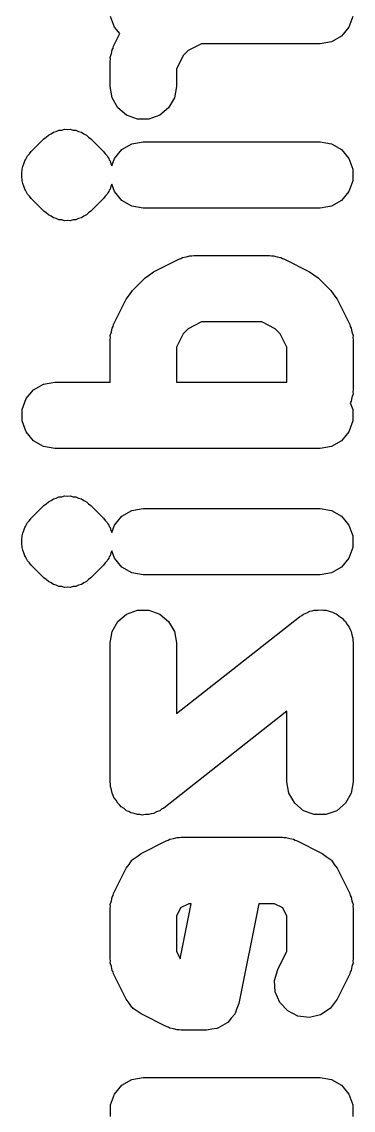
# Model space of a CAD drawing. Extents: x 25.3 to 49.5, y -85 to -25.3.
# Drawn here: x 28.47 to 29.739, y -51.004 to -46.839 of the extents above; entities that cross this region are included whole.
import ezdxf

# ---------------------------------------------------------------- set-up
doc = ezdxf.new("R2010")
doc.units = 0
doc.header["$MEASUREMENT"] = 0
doc.layers.add('BLACK', color=7, linetype='CONTINUOUS')

msp = doc.modelspace()

# ---------------------------------------------------------------- linework, layer by layer
at = {"layer": 'Black'}
for p, q in [((28.8252, -46.86), (28.8101, -46.8185)), ((29.7375, -46.8185), (29.7225, -46.86)), ((28.8215, -46.9332), (28.8458, -46.8846)), ((28.8458, -46.8846), (28.8252, -46.86)), ((29.7225, -46.86), (29.6941, -46.8938)), ((28.8195, -46.9402), (28.8215, -46.9332)), ((29.1586, -46.9235), (29.1071, -46.9492)), ((29.6125, -46.9235), (29.1586, -46.9235)), ((29.6559, -46.9158), (29.6125, -46.9235)), ((29.6941, -46.8938), (29.6559, -46.9158)), ((28.809, -46.9755), (28.8132, -46.9612)), ((28.8132, -46.9612), (28.8158, -46.9466)), ((28.8158, -46.9466), (28.8195, -46.9402)), ((29.0879, -46.9685), (29.0621, -47.02)), ((29.1071, -46.9492), (29.0879, -46.9685)), ((28.8081, -46.99), (28.8094, -46.9828)), ((28.8081, -47.0868), (28.8081, -46.99)), ((28.8094, -46.9828), (28.809, -46.9755)), ((29.0621, -47.02), (29.0621, -47.0868)), ((28.8158, -47.1302), (28.8081, -47.0868)), ((29.0621, -47.0868), (29.0545, -47.1302)), ((28.8378, -47.1684), (28.8158, -47.1302)), ((29.0545, -47.1302), (29.0324, -47.1684)), ((28.8716, -47.1967), (28.8378, -47.1684)), ((29.0324, -47.1684), (28.9986, -47.1967)), ((28.9131, -47.2118), (28.8716, -47.1967)), ((28.9572, -47.2118), (28.9131, -47.2118)), ((28.9986, -47.1967), (28.9572, -47.2118)), ((28.5821, -47.2683), (28.5912, -47.2619)), ((28.5912, -47.2619), (28.6019, -47.2591)), ((28.6019, -47.2591), (28.612, -47.2544)), ((28.612, -47.2544), (28.623, -47.2534)), ((28.623, -47.2534), (28.6338, -47.2505)), ((28.6338, -47.2505), (28.6448, -47.2515)), ((28.6448, -47.2515), (28.6559, -47.2505)), ((28.6559, -47.2505), (28.6667, -47.2534)), ((28.6667, -47.2534), (28.6777, -47.2544)), ((28.6777, -47.2544), (28.6878, -47.2591)), ((28.6878, -47.2591), (28.6985, -47.2619)), ((28.6985, -47.2619), (28.7076, -47.2683)), ((28.5067, -47.3356), (28.555, -47.2872)), ((28.555, -47.2872), (28.5641, -47.2809)), ((28.5641, -47.2809), (28.572, -47.273)), ((28.572, -47.273), (28.5821, -47.2683)), ((28.7076, -47.2683), (28.7177, -47.273)), ((28.7177, -47.273), (28.7256, -47.2809)), ((28.7256, -47.2809), (28.7347, -47.2872)), ((28.7347, -47.2872), (28.783, -47.3356)), ((28.8535, -47.3281), (28.8917, -47.3061)), ((28.8917, -47.3061), (28.9351, -47.2984)), ((28.9351, -47.2984), (29.6125, -47.2984)), ((29.6125, -47.2984), (29.6559, -47.3061)), ((29.6559, -47.3061), (29.6941, -47.3281)), ((28.4924, -47.3526), (28.5003, -47.3447)), ((28.5003, -47.3447), (28.5067, -47.3356)), ((28.783, -47.3356), (28.7894, -47.3447)), ((28.7894, -47.3447), (28.7973, -47.3526)), ((28.8252, -47.3619), (28.8535, -47.3281)), ((29.6941, -47.3281), (29.7225, -47.3619)), ((28.4738, -47.3926), (28.4785, -47.3825)), ((28.4785, -47.3825), (28.4814, -47.3718)), ((28.4814, -47.3718), (28.4846, -47.3672)), ((28.4846, -47.3672), (28.4865, -47.3619)), ((28.4865, -47.3619), (28.4901, -47.3576)), ((28.4901, -47.3576), (28.4924, -47.3526)), ((28.7973, -47.3526), (28.7996, -47.3576)), ((28.7996, -47.3576), (28.8032, -47.3619)), ((28.8032, -47.3619), (28.8051, -47.3672)), ((28.8051, -47.3672), (28.8083, -47.3718)), ((28.8083, -47.3718), (28.8112, -47.3825)), ((28.8112, -47.3825), (28.8148, -47.3903)), ((28.8148, -47.3903), (28.8252, -47.3619)), ((29.7225, -47.3619), (29.7375, -47.4034)), ((28.47, -47.4144), (28.4714, -47.409)), ((28.4709, -47.4254), (28.47, -47.4144)), ((28.47, -47.4365), (28.4709, -47.4254)), ((28.4714, -47.4034), (28.4733, -47.3981)), ((28.4714, -47.409), (28.4714, -47.4034)), ((28.4733, -47.3981), (28.4738, -47.3926)), ((29.7375, -47.4034), (29.7375, -47.4475)), ((28.4714, -47.4419), (28.47, -47.4365)), ((28.4714, -47.4475), (28.4714, -47.4419)), ((28.4733, -47.4527), (28.4714, -47.4475)), ((28.4738, -47.4583), (28.4733, -47.4527)), ((28.4785, -47.4684), (28.4738, -47.4583)), ((28.4814, -47.4791), (28.4785, -47.4684)), ((28.8112, -47.4684), (28.8083, -47.4791)), ((28.8148, -47.4606), (28.8112, -47.4684)), ((28.8252, -47.4889), (28.8148, -47.4606)), ((29.7375, -47.4475), (29.7225, -47.4889)), ((28.4846, -47.4837), (28.4814, -47.4791)), ((28.4865, -47.4889), (28.4846, -47.4837)), ((28.4901, -47.4932), (28.4865, -47.4889)), ((28.4924, -47.4983), (28.4901, -47.4932)), ((28.5003, -47.5061), (28.4924, -47.4983)), ((28.5067, -47.5152), (28.5003, -47.5061)), ((28.555, -47.5636), (28.5067, -47.5152)), ((28.783, -47.5152), (28.7347, -47.5636)), ((28.7894, -47.5061), (28.783, -47.5152)), ((28.7973, -47.4983), (28.7894, -47.5061)), ((28.7996, -47.4932), (28.7973, -47.4983)), ((28.8032, -47.4889), (28.7996, -47.4932)), ((28.8051, -47.4837), (28.8032, -47.4889)), ((28.8083, -47.4791), (28.8051, -47.4837)), ((28.8535, -47.5227), (28.8252, -47.4889)), ((29.7225, -47.4889), (29.6941, -47.5227)), ((28.8917, -47.5448), (28.8535, -47.5227)), ((28.9351, -47.5524), (28.8917, -47.5448)), ((29.6125, -47.5524), (28.9351, -47.5524)), ((29.6559, -47.5448), (29.6125, -47.5524)), ((29.6941, -47.5227), (29.6559, -47.5448)), ((28.5641, -47.57), (28.555, -47.5636)), ((28.572, -47.5778), (28.5641, -47.57)), ((28.5821, -47.5825), (28.572, -47.5778)), ((28.5912, -47.5889), (28.5821, -47.5825)), ((28.6019, -47.5918), (28.5912, -47.5889)), ((28.612, -47.5965), (28.6019, -47.5918)), ((28.623, -47.5975), (28.612, -47.5965)), ((28.6338, -47.6003), (28.623, -47.5975)), ((28.6448, -47.5994), (28.6338, -47.6003)), ((28.6559, -47.6003), (28.6448, -47.5994)), ((28.6667, -47.5975), (28.6559, -47.6003)), ((28.6777, -47.5965), (28.6667, -47.5975)), ((28.6878, -47.5918), (28.6777, -47.5965)), ((28.6985, -47.5889), (28.6878, -47.5918)), ((28.7076, -47.5825), (28.6985, -47.5889)), ((28.7177, -47.5778), (28.7076, -47.5825)), ((28.7256, -47.57), (28.7177, -47.5778)), ((28.7347, -47.5636), (28.7256, -47.57)), ((28.9751, -47.7956), (29.0719, -47.7473)), ((29.0719, -47.7473), (29.0789, -47.7452)), ((29.0789, -47.7452), (29.0852, -47.7415)), ((29.0852, -47.7415), (29.0999, -47.7389)), ((29.0999, -47.7389), (29.1141, -47.7347)), ((29.1141, -47.7347), (29.1214, -47.7351)), ((29.1214, -47.7351), (29.1287, -47.7339)), ((29.1287, -47.7339), (29.4189, -47.7339)), ((29.4189, -47.7339), (29.4262, -47.7351)), ((29.4262, -47.7351), (29.4335, -47.7347)), ((29.4335, -47.7347), (29.4477, -47.7389)), ((29.4477, -47.7389), (29.4624, -47.7415)), ((29.4624, -47.7415), (29.4687, -47.7452)), ((29.4687, -47.7452), (29.4757, -47.7473)), ((29.4757, -47.7473), (29.5725, -47.7956)), ((28.9421, -47.8194), (28.9588, -47.8078)), ((28.9588, -47.8078), (28.9751, -47.7956)), ((29.5725, -47.7956), (29.5888, -47.8078)), ((29.5888, -47.8078), (29.6055, -47.8194)), ((28.8937, -47.8678), (28.9421, -47.8194)), ((29.6055, -47.8194), (29.6539, -47.8678)), ((28.8699, -47.9008), (28.882, -47.8845)), ((28.882, -47.8845), (28.8937, -47.8678)), ((29.6539, -47.8678), (29.6656, -47.8845)), ((29.6656, -47.8845), (29.6777, -47.9008)), ((28.8215, -47.9976), (28.8699, -47.9008)), ((29.6777, -47.9008), (29.7261, -47.9976)), ((28.8132, -48.0256), (28.8158, -48.0109)), ((28.8158, -48.0109), (28.8195, -48.0046)), ((28.8195, -48.0046), (28.8215, -47.9976)), ((29.1071, -48.0136), (29.0879, -48.0329)), ((29.1586, -47.9879), (29.1071, -48.0136)), ((29.389, -47.9879), (29.1586, -47.9879)), ((29.4405, -48.0136), (29.389, -47.9879)), ((29.4597, -48.0329), (29.4405, -48.0136)), ((29.7261, -47.9976), (29.7281, -48.0046)), ((29.7281, -48.0046), (29.7318, -48.0109)), ((29.7318, -48.0109), (29.7344, -48.0256)), ((28.8081, -48.0544), (28.8094, -48.0472)), ((28.8081, -48.2177), (28.8081, -48.0544)), ((28.809, -48.0399), (28.8132, -48.0256)), ((28.8094, -48.0472), (28.809, -48.0399)), ((29.0879, -48.0329), (29.0621, -48.0844)), ((29.4855, -48.0844), (29.4597, -48.0329)), ((29.7344, -48.0256), (29.7386, -48.0399)), ((29.7386, -48.0399), (29.7382, -48.0472)), ((29.7382, -48.0472), (29.7395, -48.0544)), ((29.7395, -48.0544), (29.7395, -48.2479)), ((29.0621, -48.0844), (29.0621, -48.2177)), ((29.4855, -48.2177), (29.4855, -48.0844)), ((28.553, -48.2253), (28.5965, -48.2177)), ((28.5965, -48.2177), (28.8081, -48.2177)), ((29.0621, -48.2177), (29.4855, -48.2177)), ((28.4865, -48.2812), (28.5148, -48.2474)), ((28.5148, -48.2474), (28.553, -48.2253)), ((29.7386, -48.2624), (29.7344, -48.2767)), ((29.7395, -48.2479), (29.7382, -48.2551)), ((29.7382, -48.2551), (29.7386, -48.2624)), ((28.4714, -48.3226), (28.4865, -48.2812)), ((29.7318, -48.2913), (29.7283, -48.2973)), ((29.7283, -48.2973), (29.7375, -48.3226)), ((29.7344, -48.2767), (29.7318, -48.2913)), ((28.4714, -48.3667), (28.4714, -48.3226)), ((29.7375, -48.3226), (29.7375, -48.3667)), ((28.4865, -48.4082), (28.4714, -48.3667)), ((29.7375, -48.3667), (29.7225, -48.4082)), ((28.5148, -48.442), (28.4865, -48.4082)), ((29.7225, -48.4082), (29.6941, -48.442)), ((28.553, -48.464), (28.5148, -48.442)), ((28.5965, -48.4717), (28.553, -48.464)), ((29.6125, -48.4717), (28.5965, -48.4717)), ((29.6559, -48.464), (29.6125, -48.4717)), ((29.6941, -48.442), (29.6559, -48.464)), ((28.5641, -48.6839), (28.572, -48.6761)), ((28.572, -48.6761), (28.5821, -48.6714)), ((28.5821, -48.6714), (28.5912, -48.665)), ((28.5912, -48.665), (28.6019, -48.6621)), ((28.6019, -48.6621), (28.612, -48.6574)), ((28.612, -48.6574), (28.623, -48.6565)), ((28.623, -48.6565), (28.6338, -48.6536)), ((28.6338, -48.6536), (28.6448, -48.6545)), ((28.6448, -48.6545), (28.6559, -48.6536)), ((28.6559, -48.6536), (28.6667, -48.6565)), ((28.6667, -48.6565), (28.6777, -48.6574)), ((28.6777, -48.6574), (28.6878, -48.6621)), ((28.6878, -48.6621), (28.6985, -48.665)), ((28.6985, -48.665), (28.7076, -48.6714)), ((28.7076, -48.6714), (28.7177, -48.6761)), ((28.7177, -48.6761), (28.7256, -48.6839)), ((28.5067, -48.7387), (28.555, -48.6903)), ((28.555, -48.6903), (28.5641, -48.6839)), ((28.7256, -48.6839), (28.7347, -48.6903)), ((28.7347, -48.6903), (28.783, -48.7387)), ((28.8535, -48.7312), (28.8917, -48.7091)), ((28.8917, -48.7091), (28.9351, -48.7015)), ((28.9351, -48.7015), (29.6125, -48.7015)), ((29.6125, -48.7015), (29.6559, -48.7091)), ((29.6559, -48.7091), (29.6941, -48.7312)), ((28.4846, -48.7702), (28.4865, -48.765)), ((28.4865, -48.765), (28.4901, -48.7607)), ((28.4901, -48.7607), (28.4924, -48.7556)), ((28.4924, -48.7556), (28.5003, -48.7478)), ((28.5003, -48.7478), (28.5067, -48.7387)), ((28.783, -48.7387), (28.7894, -48.7478)), ((28.7894, -48.7478), (28.7973, -48.7556)), ((28.7973, -48.7556), (28.7996, -48.7607)), ((28.7996, -48.7607), (28.8032, -48.765)), ((28.8032, -48.765), (28.8051, -48.7702)), ((28.8148, -48.7933), (28.8252, -48.765)), ((28.8252, -48.765), (28.8535, -48.7312)), ((29.6941, -48.7312), (29.7225, -48.765)), ((29.7225, -48.765), (29.7375, -48.8064)), ((28.4714, -48.8064), (28.4733, -48.8012)), ((28.4714, -48.812), (28.4714, -48.8064)), ((28.4733, -48.8012), (28.4738, -48.7956)), ((28.4738, -48.7956), (28.4785, -48.7855)), ((28.4785, -48.7855), (28.4814, -48.7748)), ((28.4814, -48.7748), (28.4846, -48.7702)), ((28.8051, -48.7702), (28.8083, -48.7748)), ((28.8083, -48.7748), (28.8112, -48.7855)), ((28.8112, -48.7855), (28.8148, -48.7933)), ((29.7375, -48.8064), (29.7375, -48.8505)), ((28.47, -48.8174), (28.4714, -48.812)), ((28.4709, -48.8285), (28.47, -48.8174)), ((28.47, -48.8395), (28.4709, -48.8285)), ((28.4714, -48.8449), (28.47, -48.8395)), ((28.4714, -48.8505), (28.4714, -48.8449)), ((28.4733, -48.8558), (28.4714, -48.8505)), ((28.4738, -48.8613), (28.4733, -48.8558)), ((28.4785, -48.8714), (28.4738, -48.8613)), ((28.4814, -48.8821), (28.4785, -48.8714)), ((28.4846, -48.8867), (28.4814, -48.8821)), ((28.4865, -48.892), (28.4846, -48.8867)), ((28.8051, -48.8867), (28.8032, -48.892)), ((28.8083, -48.8821), (28.8051, -48.8867)), ((28.8112, -48.8714), (28.8083, -48.8821)), ((28.8148, -48.8636), (28.8112, -48.8714)), ((28.8252, -48.892), (28.8148, -48.8636)), ((29.7375, -48.8505), (29.7225, -48.892)), ((28.4901, -48.8963), (28.4865, -48.892)), ((28.4924, -48.9013), (28.4901, -48.8963)), ((28.5003, -48.9092), (28.4924, -48.9013)), ((28.5067, -48.9183), (28.5003, -48.9092)), ((28.555, -48.9667), (28.5067, -48.9183)), ((28.783, -48.9183), (28.7347, -48.9667)), ((28.7894, -48.9092), (28.783, -48.9183)), ((28.7973, -48.9013), (28.7894, -48.9092)), ((28.7996, -48.8963), (28.7973, -48.9013)), ((28.8032, -48.892), (28.7996, -48.8963)), ((28.8535, -48.9258), (28.8252, -48.892)), ((28.8917, -48.9478), (28.8535, -48.9258)), ((29.6941, -48.9258), (29.6559, -48.9478)), ((29.7225, -48.892), (29.6941, -48.9258)), ((28.5641, -48.973), (28.555, -48.9667)), ((28.572, -48.9809), (28.5641, -48.973)), ((28.7256, -48.973), (28.7177, -48.9809)), ((28.7347, -48.9667), (28.7256, -48.973)), ((28.9351, -48.9555), (28.8917, -48.9478)), ((29.6125, -48.9555), (28.9351, -48.9555)), ((29.6559, -48.9478), (29.6125, -48.9555)), ((28.5821, -48.9856), (28.572, -48.9809)), ((28.5912, -48.992), (28.5821, -48.9856)), ((28.6019, -48.9948), (28.5912, -48.992)), ((28.612, -48.9995), (28.6019, -48.9948)), ((28.623, -49.0005), (28.612, -48.9995)), ((28.6338, -49.0034), (28.623, -49.0005)), ((28.6448, -49.0024), (28.6338, -49.0034)), ((28.6559, -49.0034), (28.6448, -49.0024)), ((28.6667, -49.0005), (28.6559, -49.0034)), ((28.6777, -48.9995), (28.6667, -49.0005)), ((28.6878, -48.9948), (28.6777, -48.9995)), ((28.6985, -48.992), (28.6878, -48.9948)), ((28.7076, -48.9856), (28.6985, -48.992)), ((28.7177, -48.9809), (28.7076, -48.9856)), ((28.8716, -49.1055), (28.9131, -49.0905)), ((28.9131, -49.0905), (28.9572, -49.0905)), ((28.9572, -49.0905), (28.9986, -49.1055)), ((29.5613, -49.101), (29.5729, -49.0949)), ((29.5729, -49.0949), (29.5819, -49.0936)), ((29.5819, -49.0936), (29.5904, -49.0905)), ((29.5904, -49.0905), (29.6035, -49.0905)), ((29.6035, -49.0905), (29.6166, -49.0886)), ((29.6166, -49.0886), (29.6254, -49.0905)), ((29.6254, -49.0905), (29.6345, -49.0905)), ((29.6345, -49.0905), (29.6469, -49.0949)), ((29.6469, -49.0949), (29.6597, -49.0976)), ((29.6597, -49.0976), (29.6674, -49.1024)), ((28.8158, -49.1721), (28.8378, -49.1339)), ((28.8378, -49.1339), (28.8716, -49.1055)), ((28.9986, -49.1055), (29.0324, -49.1339)), ((29.0324, -49.1339), (29.0545, -49.1721)), ((29.0621, -49.4864), (29.534, -49.1157)), ((29.534, -49.1157), (29.542, -49.1114)), ((29.542, -49.1114), (29.549, -49.1055)), ((29.549, -49.1055), (29.5613, -49.101)), ((29.6674, -49.1024), (29.676, -49.1055)), ((29.676, -49.1055), (29.686, -49.114)), ((29.686, -49.114), (29.6972, -49.1209)), ((29.6972, -49.1209), (29.7028, -49.1281)), ((29.7028, -49.1281), (29.7098, -49.1339)), ((29.7098, -49.1339), (29.7163, -49.1453)), ((28.8081, -49.2155), (28.8158, -49.1721)), ((29.0545, -49.1721), (29.0621, -49.2155)), ((29.7163, -49.1453), (29.7244, -49.1556)), ((29.7244, -49.1556), (29.7273, -49.1642)), ((29.7273, -49.1642), (29.7318, -49.1721)), ((29.7318, -49.1721), (29.7341, -49.185)), ((28.8081, -49.7477), (28.8081, -49.2155)), ((29.0621, -49.2155), (29.0621, -49.4864)), ((29.7341, -49.185), (29.7382, -49.1975)), ((29.7382, -49.1975), (29.7379, -49.2066)), ((29.7379, -49.2066), (29.7395, -49.2155)), ((29.7395, -49.2155), (29.7395, -49.7477)), ((29.4855, -49.4768), (29.0136, -49.8476)), ((29.4855, -49.7477), (29.4855, -49.4768)), ((28.8097, -49.7567), (28.8081, -49.7477)), ((28.8094, -49.7657), (28.8097, -49.7567)), ((29.4931, -49.7912), (29.4855, -49.7477)), ((29.7395, -49.7477), (29.7318, -49.7912)), ((28.8135, -49.7782), (28.8094, -49.7657)), ((28.8158, -49.7912), (28.8135, -49.7782)), ((28.8203, -49.799), (28.8158, -49.7912)), ((28.8232, -49.8076), (28.8203, -49.799)), ((29.5152, -49.8293), (29.4931, -49.7912)), ((29.7318, -49.7912), (29.7098, -49.8293)), ((28.8313, -49.818), (28.8232, -49.8076)), ((28.8378, -49.8293), (28.8313, -49.818)), ((28.8448, -49.8352), (28.8378, -49.8293)), ((28.8504, -49.8423), (28.8448, -49.8352)), ((28.8616, -49.8493), (28.8504, -49.8423)), ((29.0136, -49.8476), (29.0056, -49.8519)), ((29.549, -49.8577), (29.5152, -49.8293)), ((29.7098, -49.8293), (29.676, -49.8577)), ((28.8716, -49.8577), (28.8616, -49.8493)), ((28.8802, -49.8608), (28.8716, -49.8577)), ((28.8879, -49.8656), (28.8802, -49.8608)), ((28.9007, -49.8683), (28.8879, -49.8656)), ((28.9131, -49.8728), (28.9007, -49.8683)), ((28.9222, -49.8728), (28.9131, -49.8728)), ((28.9311, -49.8747), (28.9222, -49.8728)), ((28.9441, -49.8728), (28.9311, -49.8747)), ((28.9572, -49.8728), (28.9441, -49.8728)), ((28.9657, -49.8697), (28.9572, -49.8728)), ((28.9747, -49.8684), (28.9657, -49.8697)), ((28.9863, -49.8622), (28.9747, -49.8684)), ((28.9986, -49.8577), (28.9863, -49.8622)), ((29.0056, -49.8519), (28.9986, -49.8577)), ((29.5904, -49.8728), (29.549, -49.8577)), ((29.6345, -49.8728), (29.5904, -49.8728)), ((29.676, -49.8577), (29.6345, -49.8728)), ((28.9267, -50.0212), (29.0235, -49.9728)), ((29.0235, -49.9728), (29.0305, -49.9707)), ((29.0305, -49.9707), (29.0368, -49.967)), ((29.0368, -49.967), (29.0515, -49.9645)), ((29.0515, -49.9645), (29.0658, -49.9602)), ((29.0658, -49.9602), (29.0731, -49.9607)), ((29.0731, -49.9607), (29.0803, -49.9594)), ((29.0803, -49.9594), (29.4673, -49.9594)), ((29.4673, -49.9594), (29.4745, -49.9607)), ((29.4745, -49.9607), (29.4818, -49.9602)), ((29.4818, -49.9602), (29.4961, -49.9645)), ((29.4961, -49.9645), (29.5108, -49.967)), ((29.5108, -49.967), (29.5171, -49.9707)), ((29.5171, -49.9707), (29.5241, -49.9728)), ((29.5241, -49.9728), (29.6209, -50.0212)), ((28.881, -50.063), (28.8913, -50.0474)), ((28.8913, -50.0474), (28.8941, -50.0454)), ((28.8941, -50.0454), (28.8962, -50.0425)), ((28.8962, -50.0425), (28.9118, -50.0323)), ((28.9118, -50.0323), (28.9267, -50.0212)), ((29.6209, -50.0212), (29.6358, -50.0323)), ((29.6358, -50.0323), (29.6514, -50.0425)), ((29.6514, -50.0425), (29.6535, -50.0454)), ((29.6535, -50.0454), (29.6563, -50.0474)), ((29.6563, -50.0474), (29.6666, -50.063)), ((28.8215, -50.1747), (28.8699, -50.078)), ((28.8699, -50.078), (28.881, -50.063)), ((29.6666, -50.063), (29.6777, -50.078)), ((29.6777, -50.078), (29.7261, -50.1747)), ((28.8195, -50.1817), (28.8215, -50.1747)), ((29.7261, -50.1747), (29.7281, -50.1817)), ((28.809, -50.217), (28.8132, -50.2027)), ((28.8094, -50.2243), (28.809, -50.217)), ((28.8132, -50.2027), (28.8158, -50.1881)), ((28.8158, -50.1881), (28.8195, -50.1817)), ((29.0767, -50.4242), (29.1189, -50.2134)), ((29.1103, -50.2134), (29.0782, -50.2294)), ((29.1189, -50.2134), (29.1103, -50.2134)), ((29.3779, -50.2134), (29.3016, -50.5951)), ((29.4373, -50.2134), (29.3779, -50.2134)), ((29.4694, -50.2294), (29.4373, -50.2134)), ((29.7281, -50.1817), (29.7318, -50.1881)), ((29.7318, -50.1881), (29.7344, -50.2027)), ((29.7344, -50.2027), (29.7386, -50.217)), ((29.7386, -50.217), (29.7382, -50.2243)), ((28.8081, -50.2315), (28.8094, -50.2243)), ((28.8081, -50.425), (28.8081, -50.2315)), ((29.0782, -50.2294), (29.0621, -50.2615)), ((29.0621, -50.2615), (29.0621, -50.3951)), ((29.4855, -50.2615), (29.4694, -50.2294)), ((29.4855, -50.3951), (29.4855, -50.2615)), ((29.7382, -50.2243), (29.7395, -50.2315)), ((29.7395, -50.2315), (29.7395, -50.425)), ((28.8094, -50.4323), (28.8081, -50.425)), ((29.0621, -50.3951), (29.0767, -50.4242)), ((29.4505, -50.465), (29.4855, -50.3951)), ((29.7395, -50.425), (29.7382, -50.4323)), ((28.809, -50.4396), (28.8094, -50.4323)), ((28.8132, -50.4538), (28.809, -50.4396)), ((28.8158, -50.4685), (28.8132, -50.4538)), ((28.8195, -50.4748), (28.8158, -50.4685)), ((29.4379, -50.5073), (29.4505, -50.465)), ((29.7318, -50.4685), (29.7281, -50.4748)), ((29.7344, -50.4538), (29.7318, -50.4685)), ((29.7386, -50.4396), (29.7344, -50.4538)), ((29.7382, -50.4323), (29.7386, -50.4396)), ((28.8215, -50.4818), (28.8195, -50.4748)), ((28.8699, -50.5786), (28.8215, -50.4818)), ((29.4406, -50.5513), (29.4379, -50.5073)), ((29.7261, -50.4818), (29.6777, -50.5786)), ((29.7281, -50.4748), (29.7261, -50.4818)), ((29.4581, -50.5918), (29.4406, -50.5513)), ((28.881, -50.5936), (28.8699, -50.5786)), ((28.8913, -50.6091), (28.881, -50.5936)), ((29.3016, -50.5951), (29.2941, -50.6143)), ((29.4884, -50.6238), (29.4581, -50.5918)), ((29.6777, -50.5786), (29.6514, -50.614)), ((28.8941, -50.6112), (28.8913, -50.6091)), ((28.8962, -50.614), (28.8941, -50.6112)), ((28.9118, -50.6243), (28.8962, -50.614)), ((28.9267, -50.6354), (28.9118, -50.6243)), ((29.0235, -50.6838), (28.9267, -50.6354)), ((29.2855, -50.6362), (29.2719, -50.6517)), ((29.2861, -50.6348), (29.2855, -50.6362)), ((29.287, -50.6337), (29.2861, -50.6348)), ((29.2941, -50.6143), (29.287, -50.6337)), ((29.5279, -50.6435), (29.4884, -50.6238)), ((29.6146, -50.6383), (29.5717, -50.6486)), ((29.6514, -50.614), (29.6146, -50.6383)), ((29.2383, -50.6792), (29.2205, -50.6895)), ((29.2564, -50.6693), (29.2383, -50.6792)), ((29.2574, -50.6682), (29.2564, -50.6693)), ((29.2587, -50.6675), (29.2574, -50.6682)), ((29.2719, -50.6517), (29.2587, -50.6675)), ((29.5717, -50.6486), (29.5279, -50.6435)), ((29.0305, -50.6859), (29.0235, -50.6838)), ((29.0368, -50.6895), (29.0305, -50.6859)), ((29.0515, -50.6921), (29.0368, -50.6895)), ((29.0658, -50.6964), (29.0515, -50.6921)), ((29.0731, -50.6959), (29.0658, -50.6964)), ((29.0803, -50.6972), (29.0731, -50.6959)), ((29.177, -50.6972), (29.0803, -50.6972)), ((29.1973, -50.6936), (29.177, -50.6972)), ((29.2177, -50.6905), (29.1973, -50.6936)), ((29.219, -50.6898), (29.2177, -50.6905)), ((29.2205, -50.6895), (29.219, -50.6898)), ((28.8535, -50.9083), (28.8917, -50.8863)), ((28.8917, -50.8863), (28.9351, -50.8786)), ((28.9351, -50.8786), (29.6125, -50.8786)), ((29.6125, -50.8786), (29.6559, -50.8863)), ((29.6559, -50.8863), (29.6941, -50.9083)), ((28.8252, -50.9421), (28.8535, -50.9083)), ((29.6941, -50.9083), (29.7225, -50.9421)), ((28.8101, -50.9836), (28.8252, -50.9421)), ((29.7225, -50.9421), (29.7375, -50.9836)), ((28.8101, -51.0277), (28.8101, -50.9836)), ((29.7375, -50.9836), (29.7375, -51.0277))]:
    msp.add_line(p, q, dxfattribs=at)

doc.saveas('drawing.dxf')
